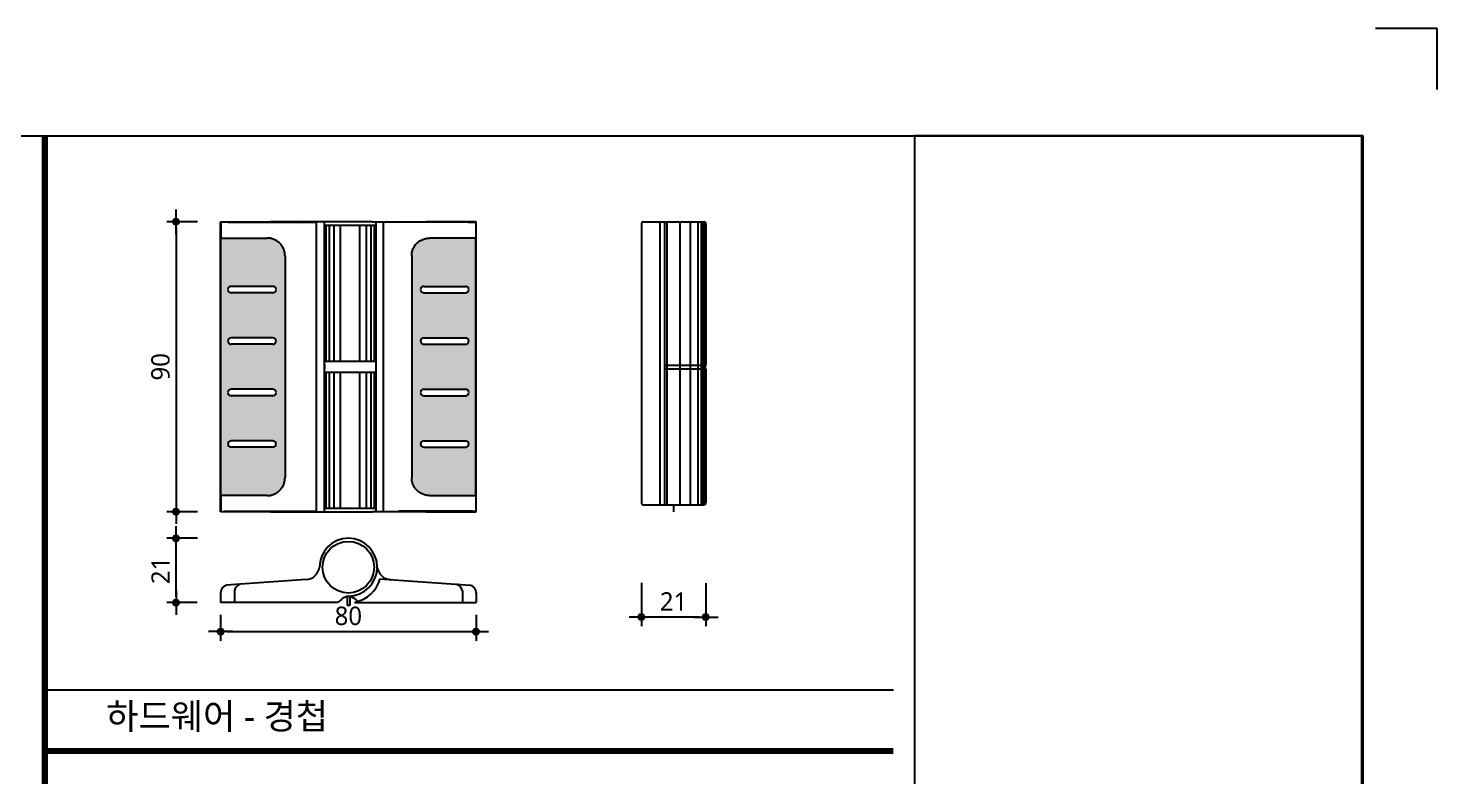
# Model space of a CAD drawing. Extents: x -256 to 8104, y -176 to 5714.
# Drawn here: x 5805 to 8104, y 4493 to 5714 of the extents above; entities that cross this region are included whole.
import ezdxf
from ezdxf.enums import TextEntityAlignment as Align

# ---------------------------------------------------------------- set-up
doc = ezdxf.new("R2010")
doc.units = 0
doc.header["$LTSCALE"] = 30
doc.layers.get('0').update_dxf_attribs({"linetype": 'CONTINUOUS'})
doc.layers.get('DEFPOINTS').update_dxf_attribs({"linetype": 'CONTINUOUS'})
for name, color, linetype in [('curior-0Line', 252, 'CONTINUOUS'), ('DIM', 7, 'CONTINUOUS'), ('TIT', 3, 'CONTINUOUS'), ('부자재', 4, 'CONTINUOUS'), ('해치', 8, 'CONTINUOUS')]:
    doc.layers.add(name, color=color, linetype=linetype)
doc.styles.add('돋움', font='malgun.ttf')
doc.dimstyles.new('10', dxfattribs={"dimscale": 10, "dimtxt": 3, "dimasz": 1, "dimexe": 1.5, "dimexo": 2, "dimgap": 1, "dimtad": 1, "dimdec": 0, "dimlunit": 6, "dimtxsty": '돋움', "dimblk": 'DIMDOT', "dimcen": -1, "dimdle": 1.5, "dimclrt": 3, "dimazin": 3, "dimtfac": 1, "dimtdec": 0, "dimtix": 1, "dimtmove": 2, "dimatfit": 3, "dimldrblk": 'DIMDOT', "dimarcsym": 0})

# ---------------------------------------------------------------- blocks, each defined once
blk = doc.blocks.new('DIMDOT')
at = {"linetype": 'Continuous'}
blk.add_line((-2, 0), (2, 0), dxfattribs=at)
for radius in [0.5, 0.25]:
    blk.add_circle((0, 0), radius, dxfattribs=at)
blk = doc.blocks.new('*D326')
at = {"layer": 'DEFPOINTS', "color": 0}
for p in [(124574.8, 5612), (124519.8, 5138.9), (124574.8, 5138.9)]:
    blk.add_point(p, dxfattribs=at)
at = {"layer": 'DIM', "color": 0, "lineweight": -2, "ltscale": 10}
for p, q in [((124554.8, 5612), (124504.8, 5612)), ((124519.8, 5602), (124519.8, 5148.9)), ((124554.8, 5138.9), (124504.8, 5138.9))]:
    blk.add_line(p, q, dxfattribs=at)
at = {"layer": 'DIM', "color": 0, "lineweight": -2, "xscale": 10, "yscale": 10, "zscale": 10}
for p, rotation in [((124519.8, 5612), 90), ((124519.8, 5138.9), 270)]:
    blk.add_blockref('DIMDOT', p, dxfattribs=dict(at, rotation=rotation))
at = {"layer": 'DIM', "color": 3, "insert": (124494.3, 5375.4), "char_height": 30, "attachment_point": 5, "rotation": 90, "style": '돋움'}
blk.add_mtext('90', dxfattribs=at)
blk = doc.blocks.new('*D327')
at = {"layer": 'DEFPOINTS', "color": 0}
for p in [(124592.4, 4990.6), (125009.5, 4990.6), (125009.5, 4943.3)]:
    blk.add_point(p, dxfattribs=at)
at = {"layer": 'DIM', "color": 0, "lineweight": -2, "ltscale": 10}
for p, q in [((124592.4, 4970.6), (124592.4, 4928.3)), ((125009.5, 4970.6), (125009.5, 4928.3)), ((124602.4, 4943.3), (124999.5, 4943.3))]:
    blk.add_line(p, q, dxfattribs=at)
at = {"layer": 'DIM', "color": 0, "lineweight": -2, "xscale": 10, "yscale": 10, "zscale": 10, "rotation": 180}
blk.add_blockref('DIMDOT', (124592.4, 4943.3), dxfattribs=at)
at = {"layer": 'DIM', "color": 0, "lineweight": -2, "xscale": 10, "yscale": 10, "zscale": 10}
blk.add_blockref('DIMDOT', (125009.5, 4943.3), dxfattribs=at)
at = {"layer": 'DIM', "color": 3, "insert": (124800.9, 4968.8), "char_height": 30, "attachment_point": 5, "style": '돋움'}
blk.add_mtext('80', dxfattribs=at)
blk = doc.blocks.new('*D328')
at = {"layer": 'DEFPOINTS', "color": 0}
for p in [(124519.8, 5095.6), (124574.8, 5095.6), (124574.1, 4990.6)]:
    blk.add_point(p, dxfattribs=at)
at = {"layer": 'DIM', "color": 0, "lineweight": -2, "ltscale": 10}
for p, q in [((124554.8, 5095.6), (124504.8, 5095.6)), ((124519.8, 5000.6), (124519.8, 5085.6)), ((124554.1, 4990.6), (124504.8, 4990.6))]:
    blk.add_line(p, q, dxfattribs=at)
at = {"layer": 'DIM', "color": 0, "lineweight": -2, "xscale": 10, "yscale": 10, "zscale": 10}
for p, rotation in [((124519.8, 5095.6), 90), ((124519.8, 4990.6), 270)]:
    blk.add_blockref('DIMDOT', p, dxfattribs=dict(at, rotation=rotation))
at = {"layer": 'DIM', "color": 3, "insert": (124494.4, 5043.1), "char_height": 30, "attachment_point": 5, "rotation": 90, "style": '돋움'}
blk.add_mtext('21', dxfattribs=at)
blk = doc.blocks.new('*D329')
at = {"layer": 'DEFPOINTS', "color": 0}
for p in [(125279.3, 5042.8), (125384.3, 5042.1), (125279.3, 4967.1)]:
    blk.add_point(p, dxfattribs=at)
at = {"layer": 'DIM', "color": 0, "lineweight": -2, "ltscale": 10}
for p, q in [((125279.3, 5022.8), (125279.3, 4952.1)), ((125384.3, 5022.1), (125384.3, 4952.1)), ((125374.3, 4967.1), (125289.3, 4967.1))]:
    blk.add_line(p, q, dxfattribs=at)
at = {"layer": 'DIM', "color": 0, "lineweight": -2, "xscale": 10, "yscale": 10, "zscale": 10, "rotation": 180}
blk.add_blockref('DIMDOT', (125279.3, 4967.1), dxfattribs=at)
at = {"layer": 'DIM', "color": 0, "lineweight": -2, "xscale": 10, "yscale": 10, "zscale": 10}
blk.add_blockref('DIMDOT', (125384.3, 4967.1), dxfattribs=at)
at = {"layer": 'DIM', "color": 3, "insert": (125331.8, 4992.5), "char_height": 30, "attachment_point": 5, "style": '돋움'}
blk.add_mtext('21', dxfattribs=at)
blk = doc.blocks.new('BASIC_12', base_point=(118473.5, 213.7))
at = {"layer": '해치'}
h = blk.add_hatch(dxfattribs=at)
h.set_pattern_fill('DOTS', color=256, scale=2.628474)
h.set_pattern_definition([(0, (121630.654, 5946.9984), (2.086351, 4.172702), [0, -4.172702])])
edge = h.paths.add_edge_path()
edge.add_line((124592.9, 5165.4), (124592.9, 5165.4))
edge.add_spline(control_points=[(124592.9, 5165.4), (124593.1, 5165.4), (124604.7, 5165.4)], knot_values=[-0.724312, -0.724312, -0.724312, 0.724312, 0.724312, 0.724312], weights=[1, 0.748956, 1], degree=2, periodic=0)
edge.add_line((124604.7, 5165.4), (124668.6, 5165.4))
edge.add_spline(control_points=[(124668.6, 5165.4), (124697.5, 5165.4), (124697.5, 5194.3)], knot_values=[-1.570796, -1.570796, -1.570796, 0, 0, 0], weights=[1, 0.707107, 1], degree=2, periodic=0)
edge.add_line((124697.5, 5194.3), (124697.5, 5556.5))
edge.add_spline(control_points=[(124697.5, 5556.5), (124697.5, 5585.4), (124668.6, 5585.4)], knot_values=[0, 0, 0, 1.570796, 1.570796, 1.570796], weights=[1, 0.707107, 1], degree=2, periodic=0)
edge.add_line((124668.6, 5585.4), (124604.7, 5585.4))
edge.add_spline(control_points=[(124604.7, 5585.4), (124593.1, 5585.4), (124592.9, 5585.4)], knot_values=[-0.724312, -0.724312, -0.724312, 0.724312, 0.724312, 0.724312], weights=[1, 0.748956, 1], degree=2, periodic=0)
edge.add_line((124592.9, 5585.4), (124592.9, 5165.4))
h.paths.add_polyline_path([(124677.8, 5506.7, -0.414214), (124683, 5501.4, -0.414214), (124677.8, 5496.2), (124609.4, 5496.2, -0.414214), (124604.2, 5501.4, -0.414214), (124609.4, 5506.7)], flags=16)
h.paths.add_polyline_path([(124677.8, 5422.7, -0.414214), (124683, 5417.4, -0.414214), (124677.8, 5412.2), (124609.4, 5412.2, -0.414214), (124604.2, 5417.4, -0.414214), (124609.4, 5422.7)], flags=16)
h.paths.add_polyline_path([(124677.8, 5338.7, -0.414214), (124683, 5333.4, -0.414214), (124677.8, 5328.2), (124609.4, 5328.2, -0.414214), (124604.2, 5333.4, -0.414214), (124609.4, 5338.7)], flags=16)
h.paths.add_polyline_path([(124677.8, 5254.7, -0.414214), (124683, 5249.4, -0.414214), (124677.8, 5244.1), (124609.4, 5244.1, -0.414214), (124604.2, 5249.4, -0.414214), (124609.4, 5254.7)], flags=16)
h = blk.add_hatch(dxfattribs=at)
h.set_pattern_fill('DOTS', color=256, scale=2.628474)
h.set_pattern_definition([(0, (121156.0365, 5946.9984), (2.086351, 4.1727023), [0, -4.1727023])])
edge = h.paths.add_edge_path()
edge.add_spline(control_points=[(124904.3, 5556.5), (124904.3, 5585.4), (124933.2, 5585.4)], knot_values=[0, 0, 0, 1.570796, 1.570796, 1.570796], weights=[1, 0.707107, 1], degree=2, periodic=0)
edge.add_line((124933.2, 5585.4), (124997.1, 5585.4))
edge.add_spline(control_points=[(124997.1, 5585.4), (125008.7, 5585.4), (125008.9, 5585.4)], knot_values=[-0.724312, -0.724312, -0.724312, 0.724312, 0.724312, 0.724312], weights=[1, 0.748956, 1], degree=2, periodic=0)
edge.add_line((125009, 5585.4), (125009, 5165.4))
edge.add_line((125009, 5165.4), (125008.9, 5165.4))
edge.add_spline(control_points=[(125008.9, 5165.4), (125008.7, 5165.4), (124997.1, 5165.4)], knot_values=[-0.724312, -0.724312, -0.724312, 0.724312, 0.724312, 0.724312], weights=[1, 0.748956, 1], degree=2, periodic=0)
edge.add_line((124997.1, 5165.4), (124933.2, 5165.4))
edge.add_spline(control_points=[(124933.2, 5165.4), (124904.3, 5165.4), (124904.3, 5194.3)], knot_values=[-1.570796, -1.570796, -1.570796, 0, 0, 0], weights=[1, 0.707107, 1], degree=2, periodic=0)
edge.add_line((124904.3, 5194.3), (124904.3, 5556.5))
h.paths.add_polyline_path([(124924.1, 5506.7, 0.414214), (124918.8, 5501.4, 0.414214), (124924.1, 5496.2), (124992.4, 5496.2, 0.414214), (124997.7, 5501.4, 0.414214), (124992.4, 5506.7)], flags=16)
h.paths.add_polyline_path([(124924.1, 5422.7, 0.414214), (124918.8, 5417.4, 0.414214), (124924.1, 5412.2), (124992.4, 5412.2, 0.414214), (124997.7, 5417.4, 0.414214), (124992.4, 5422.7)], flags=16)
h.paths.add_polyline_path([(124924.1, 5338.7, 0.414214), (124918.8, 5333.4, 0.414214), (124924.1, 5328.2), (124992.4, 5328.2, 0.414214), (124997.7, 5333.4, 0.414214), (124992.4, 5338.7)], flags=16)
h.paths.add_polyline_path([(124924.1, 5254.7, 0.414214), (124918.8, 5249.4, 0.414214), (124924.1, 5244.1), (124992.4, 5244.1, 0.414214), (124997.7, 5249.4, 0.414214), (124992.4, 5254.7)], flags=16)
at = {"color": 2}
for p, q in [((126477.6, 5928), (126577.6, 5928)), ((126577.6, 5928), (126577.6, 5828)), ((125331.8, 5150.4), (125331.8, 5138.9))]:
    blk.add_line(p, q, dxfattribs=at)
at = {"color": 8}
blk.add_line((124305.4, 4848.5), (125690.7, 4848.5), dxfattribs=at)
at = {"color": 2}
for points in [[(118472.8, 5752.1), (125725.1, 5752.1), (125725.1, 213.8), (118472.8, 213.8)], [(118472.8, 5752.1), (125725.1, 5752.1), (125725.1, 213.8), (118472.8, 213.8)], [(118472.8, 5752.1), (126454.7, 5752.1), (126454.7, 213.8), (118472.8, 213.8)]]:
    blk.add_lwpolyline(points, close=True, dxfattribs=at)
at = {"color": 8, "const_width": 10}
for points in [[(124305.4, 213.8), (124305.4, 5752.1)], [(124305.4, 4748.5), (125690.7, 4748.5)]]:
    blk.add_lwpolyline(points, dxfattribs=at)
at = {"layer": 'curior-0Line'}
blk.add_line((125725.1, 5752.1), (125725.1, 214.6), dxfattribs=at)
blk.add_lwpolyline([(126457.5, 5752.1), (125725.1, 5752.1), (125725.1, 213.8), (126457.5, 213.8)], close=True, dxfattribs=at)
at = {"layer": '부자재'}
for p, q in [((124592.4, 5612), (124673.8, 5612)), ((124592.4, 5138.9), (124592.4, 5612)), ((124592.4, 5612), (124592.9, 5611.4)), ((124592.9, 5611.4), (124592.9, 5585.4)), ((124604.7, 5611.2), (124718.3, 5611)), ((124673.9, 5611.9), (124673.8, 5612)), ((124761.5, 5611.9), (124673.9, 5611.9)), ((124748.9, 5140.1), (124748.9, 5610.8)), ((124761.5, 5611.9), (124761.5, 5138.9)), ((124761.5, 5611.9), (124761.5, 5611.9)), ((124840.3, 5611.9), (124927.9, 5611.9)), ((124845.6, 5611.9), (124845.6, 5138.9)), ((124858.2, 5140.1), (124858.2, 5610.8)), ((124997.1, 5611.2), (124883.5, 5611)), ((124927.9, 5611.9), (124928.1, 5612)), ((125009.5, 5612), (124928.1, 5612)), ((125009.5, 5612), (125008.9, 5611.4)), ((125008.9, 5611.4), (125008.9, 5585.4)), ((125009.5, 5138.9), (125009.5, 5612)), ((125282.3, 5612), (125381.3, 5612)), ((125309.3, 5612), (125309.3, 5150.4)), ((125316.8, 5612), (125316.8, 5150.4)), ((125279.3, 5609), (125279.3, 5153.4)), ((125384.3, 5609), (125384.3, 5378.3)), ((124592.9, 5165.4), (124592.9, 5585.4)), ((124592.9, 5585.4), (124592.9, 5585.4)), ((124604.7, 5585.4), (124668.6, 5585.4)), ((124997.1, 5585.4), (124933.2, 5585.4)), ((125009, 5585.4), (125008.9, 5585.4)), ((125009, 5165.4), (125009, 5585.4)), ((124697.5, 5556.5), (124697.5, 5194.3)), ((124904.3, 5556.5), (124904.3, 5194.3)), ((124761.7, 5379), (124761.7, 5371.6)), ((125316.8, 5378.3), (125384.3, 5378.3)), ((125316.8, 5372.3), (125384.3, 5372.3)), ((125383.3, 5378.3), (125383.3, 5372.3)), ((125384.3, 5372.3), (125384.3, 5153.4)), ((124592.9, 5165.4), (124592.9, 5165.4)), ((124592.9, 5165.4), (124592.9, 5139.4)), ((124668.6, 5165.4), (124604.7, 5165.4)), ((124933.2, 5165.4), (124997.1, 5165.4)), ((125008.9, 5165.4), (125009, 5165.4)), ((125008.9, 5165.4), (125008.9, 5139.4)), ((124592.9, 5139.4), (124592.4, 5138.9)), ((124673.8, 5138.9), (124592.4, 5138.9)), ((124604.7, 5139.6), (124718.3, 5139.8)), ((124673.9, 5138.9), (124673.8, 5138.9)), ((124673.9, 5138.9), (124761.5, 5138.9)), ((124927.9, 5138.9), (124840.3, 5138.9)), ((124997.1, 5139.6), (124883.5, 5139.8)), ((124927.9, 5138.9), (124928.1, 5138.9)), ((124928.1, 5138.9), (125009.5, 5138.9)), ((125008.9, 5139.4), (125009.5, 5138.9)), ((125282.3, 5150.4), (125381.3, 5150.4)), ((124731.8, 5028.2), (124602.1, 5019.1)), ((124852.5, 5029.6), (124999.4, 5019.2)), ((124592.4, 5007.2), (124592.4, 4990.6)), ((124784.1, 4990.6), (124592.4, 4990.6)), ((124614.9, 5010.3), (124614.9, 4990.6)), ((124798.7, 5000.6), (124798.7, 4986.1)), ((124803.2, 5000.6), (124803.2, 4986.1)), ((124811.6, 4991.4), (124811.6, 4990.6)), ((124811.6, 4990.6), (125009.5, 4990.6)), ((124987, 5010.3), (124987, 4990.6)), ((125009.5, 5007.2), (125009.5, 4990.6)), ((124803.2, 4986.1), (124798.7, 4986.1))]:
    blk.add_line(p, q, dxfattribs=at)
blk.add_circle((124800.9, 5048.4), 42.1, dxfattribs=at)
for centre, radius, start, end in [((125282.3, 5609), 3, 90, 180), ((125381.3, 5609), 3, 0, 90), ((125282.3, 5153.4), 3, 180, 270), ((125381.3, 5153.4), 3, 270, 0), ((124800.9, 5048.4), 47.2, 270, 180), ((124730.6, 5051.4), 23.3, 272.9231, 352.4724), ((124871.2, 5051.4), 23.3, 187.5276, 267.0769), ((124605, 5006.9), 12.6, 101.7765, 181.6712), ((124630.2, 5006), 15.9, 113.4077, 164.5497), ((124802.6, 5042.1), 51.5, 280.084, 345.9792), ((124971.6, 5006), 15.9, 15.4503, 67.3004), ((124996.9, 5006.9), 12.6, 358.3288, 78.2235), ((124807.3, 4972.2), 29.6, 102.5267, 141.5475), ((124794.5, 4972.2), 29.6, 43.1003, 77.4733)]:
    blk.add_arc(centre, radius, start, end, dxfattribs=at)
for points, weights in [([(124604.7, 5611.2), (124593.1, 5611.2), (124592.9, 5611.4)], [1, 0.748955720789, 1]), ([(124748.9, 5610.8), (124735.4, 5610.9), (124718.3, 5611)], [1, 0.964784765128, 1]), ([(124761.5, 5611.9), (124761.5, 5611.9), (124761.5, 5611.9)], [1, 0.999924701899, 1]), ([(124997.1, 5611.2), (125008.7, 5611.2), (125008.9, 5611.4)], [1, 0.748955720789, 1]), ([(124592.9, 5585.4), (124593.1, 5585.4), (124604.7, 5585.4)], [1, 0.748955720789, 1]), ([(124697.5, 5556.5), (124697.5, 5585.4), (124668.6, 5585.4)], [1, 0.707106781187, 1]), ([(124904.3, 5556.5), (124904.3, 5585.4), (124933.2, 5585.4)], [1, 0.707106781187, 1]), ([(125008.9, 5585.4), (125008.7, 5585.4), (124997.1, 5585.4)], [1, 0.748955720789, 1]), ([(124761.5, 5371.6), (124761.5, 5371.6), (124761.5, 5371.6)], [1, 0.999862102782, 1]), ([(124668.6, 5165.4), (124697.5, 5165.4), (124697.5, 5194.3)], [1, 0.707106781187, 1]), ([(124933.2, 5165.4), (124904.3, 5165.4), (124904.3, 5194.3)], [1, 0.707106781187, 1]), ([(124604.7, 5165.4), (124593.1, 5165.4), (124592.9, 5165.4)], [1, 0.748955720789, 1]), ([(124997.1, 5165.4), (125008.7, 5165.4), (125008.9, 5165.4)], [1, 0.748955720789, 1]), ([(124592.9, 5139.4), (124593.1, 5139.6), (124604.7, 5139.6)], [1, 0.748955720789, 1]), ([(124718.3, 5139.8), (124735.4, 5139.9), (124748.9, 5140.1)], [1, 0.964784765128, 1]), ([(124761.5, 5138.8), (124761.5, 5138.8), (124761.5, 5138.8)], [1, 0.999734260157, 1]), ([(125008.9, 5139.4), (125008.7, 5139.6), (124997.1, 5139.6)], [1, 0.748955720789, 1])]:
    blk.add_rational_spline(points, weights, degree=2, dxfattribs=at)
for points, weights, knots in [([(124840.3, 5611.9), (124840.3, 5611.9), (124800.9, 5611.9), (124761.5, 5611.9), (124761.5, 5611.9)], [1, 0.707106781186, 1, 0.707106781186, 1], [-1.570796, -1.570796, -1.570796, 0, 0, 1.570796, 1.570796, 1.570796]), ([(124761.5, 5606.6), (124774.1, 5606.6), (124800.9, 5606.6), (124845.6, 5606.6), (124845.6, 5606.6)], [0.872453400774, 0.800943102543, 1, 0.707106781186, 1], [-1.067549, -1.067549, -1.067549, 0, 0, 1.570796, 1.570796, 1.570796]), ([(124845.6, 5384.3), (124845.6, 5384.3), (124805.5, 5384.3), (124775.6, 5384.3), (124761.5, 5384.3)], [1, 0.742797744768, 1, 0.794611058848, 0.917248923756], [-1.467114, -1.467114, -1.467114, 0, 0, 1.171564, 1.171564, 1.171564]), ([(124761.5, 5366.4), (124772.7, 5366.4), (124796.3, 5366.4), (124836.4, 5366.4), (124844.6, 5366.4)], [0.884455168565, 0.830422605945, 1, 0.742797744768, 1], [-0.967291, -0.967291, -0.967291, 0, 0, 1.467114, 1.467114, 1.467114]), ([(124761.5, 5138.8), (124761.5, 5138.8), (124800.9, 5138.8), (124840.3, 5138.8), (124840.3, 5138.8)], [1, 0.707106781186, 1, 0.707106781186, 1], [-1.570796, -1.570796, -1.570796, 0, 0, 1.570796, 1.570796, 1.570796]), ([(124845.6, 5144), (124845.6, 5144), (124800.9, 5144), (124774.1, 5144), (124761.5, 5144)], [1, 0.707106781186, 1, 0.800943102543, 0.872453400774], [-1.570796, -1.570796, -1.570796, 0, 0, 1.067549, 1.067549, 1.067549])]:
    blk.add_rational_spline(points, weights, degree=2, knots=knots, dxfattribs=at)
blk.add_open_spline([(124761.7, 5379), (124761.7, 5379), (124761.7, 5379), (124761.6, 5379), (124761.6, 5379), (124761.5, 5379)], degree=3, knots=[-0.00189331, -0.00189331, -0.00189331, -0.00189331, 0, 0, 0.05421316, 0.05421316, 0.05421316, 0.05421316], dxfattribs=at)
at = {"layer": '해치'}
for p, q in [((125321.4, 5150.4), (125321.4, 5612)), ((125342.4, 5150.4), (125342.4, 5612)), ((125359.4, 5150.4), (125359.4, 5612)), ((125372, 5150.4), (125372, 5612)), ((125377.6, 5150.4), (125377.6, 5612)), ((125380.4, 5150.4), (125380.4, 5612)), ((125382.4, 5150.4), (125382.4, 5612)), ((125383.5, 5150.4), (125383.5, 5612)), ((125383.9, 5378.3), (125383.9, 5612)), ((125384.1, 5378.3), (125384.1, 5612)), ((124764.1, 5606.6), (124764.1, 5384.3)), ((124769.4, 5606.6), (124769.4, 5384.3)), ((124777.3, 5606.6), (124777.3, 5384.3)), ((124787.8, 5606.6), (124787.8, 5384.3)), ((124819.3, 5606.6), (124819.3, 5384.3)), ((124829.8, 5606.6), (124829.8, 5384.3)), ((124837.7, 5606.6), (124837.7, 5384.3)), ((124843, 5606.6), (124843, 5384.3)), ((124677.8, 5506.7), (124609.4, 5506.7)), ((124677.8, 5496.2), (124609.4, 5496.2)), ((124924.1, 5506.7), (124992.4, 5506.7)), ((124924.1, 5496.2), (124992.4, 5496.2)), ((124677.8, 5422.7), (124609.4, 5422.7)), ((124677.8, 5412.2), (124609.4, 5412.2)), ((124924.1, 5422.7), (124992.4, 5422.7)), ((124924.1, 5412.2), (124992.4, 5412.2)), ((124764.1, 5366.4), (124764.1, 5144)), ((124769.4, 5366.4), (124769.4, 5144)), ((124777.3, 5366.4), (124777.3, 5144)), ((124787.8, 5366.4), (124787.8, 5144)), ((124819.3, 5366.4), (124819.3, 5144)), ((124829.8, 5366.4), (124829.8, 5144)), ((124837.7, 5366.4), (124837.7, 5144)), ((124843, 5366.4), (124843, 5144)), ((125383.9, 5150.4), (125383.9, 5372.3)), ((125384.1, 5150.4), (125384.1, 5372.3)), ((124677.8, 5338.7), (124609.4, 5338.7)), ((124924.1, 5338.7), (124992.4, 5338.7)), ((124677.8, 5328.2), (124609.4, 5328.2)), ((124924.1, 5328.2), (124992.4, 5328.2)), ((124677.8, 5254.7), (124609.4, 5254.7)), ((124677.8, 5244.1), (124609.4, 5244.1)), ((124924.1, 5254.7), (124992.4, 5254.7)), ((124924.1, 5244.1), (124992.4, 5244.1))]:
    blk.add_line(p, q, dxfattribs=at)
for centre, start, end in [((124609.4, 5501.4), 90, 180), ((124609.4, 5501.4), 180, 270), ((124677.8, 5501.4), 0, 90), ((124677.8, 5501.4), 270, 0), ((124924.1, 5501.4), 90, 180), ((124924.1, 5501.4), 180, 270), ((124992.4, 5501.4), 0, 90), ((124992.4, 5501.4), 270, 0), ((124609.4, 5417.4), 90, 180), ((124609.4, 5417.4), 180, 270), ((124677.8, 5417.4), 0, 90), ((124677.8, 5417.4), 270, 0), ((124924.1, 5417.4), 90, 180), ((124924.1, 5417.4), 180, 270), ((124992.4, 5417.4), 0, 90), ((124992.4, 5417.4), 270, 0), ((124609.4, 5333.4), 90, 180), ((124677.8, 5333.4), 0, 90), ((124924.1, 5333.4), 90, 180), ((124992.4, 5333.4), 0, 90), ((124609.4, 5333.4), 180, 270), ((124677.8, 5333.4), 270, 0), ((124924.1, 5333.4), 180, 270), ((124992.4, 5333.4), 270, 0), ((124609.4, 5249.4), 90, 180), ((124609.4, 5249.4), 180, 270), ((124677.8, 5249.4), 0, 90), ((124677.8, 5249.4), 270, 0), ((124924.1, 5249.4), 90, 180), ((124924.1, 5249.4), 180, 270), ((124992.4, 5249.4), 0, 90), ((124992.4, 5249.4), 270, 0)]:
    blk.add_arc(centre, 5.26, start, end, dxfattribs=at)
at = {"layer": 'TIT', "style": '돋움'}
blk.add_text('하드웨어 - 경첩', height=42, dxfattribs=at).set_placement((124767.9, 4784.2), align=Align.RIGHT)
at = {"layer": 'DIM', "ltscale": 10}
for base, p1, p2, angle, text, picture, middle in [((124519.8, 5138.9), (124574.8, 5612), (124574.8, 5138.9), 90, '90', '*D326', (124494.3, 5375.4)), ((124519.8, 5095.6), (124574.1, 4990.6), (124574.8, 5095.6), 90, '21', '*D328', (124494.4, 5043.1)), ((125279.3, 4967.1), (125384.3, 5042.1), (125279.3, 5042.8), 180, '21', '*D329', (125331.8, 4992.5))]:
    dim = blk.add_linear_dim(base=base, p1=p1, p2=p2, angle=angle, text=text, dimstyle='10', override={"dimtxsty": '돋움'}, dxfattribs=at)
    dim.commit()
    dim.dimension.update_dxf_attribs({"geometry": picture, "text_midpoint": middle})
dim = blk.add_linear_dim(base=(125009.5, 4943.3), p1=(124592.4, 4990.6), p2=(125009.5, 4990.6), text='80', dimstyle='10', override={"dimtxsty": '돋움'}, dxfattribs=at)
dim.commit()
dim.dimension.update_dxf_attribs({"geometry": '*D327', "text_midpoint": (124800.9, 4968.8)})

msp = doc.modelspace()

# ---------------------------------------------------------------- block references
msp.add_blockref('BASIC_12', (0, 0))

doc.saveas('drawing.dxf')
